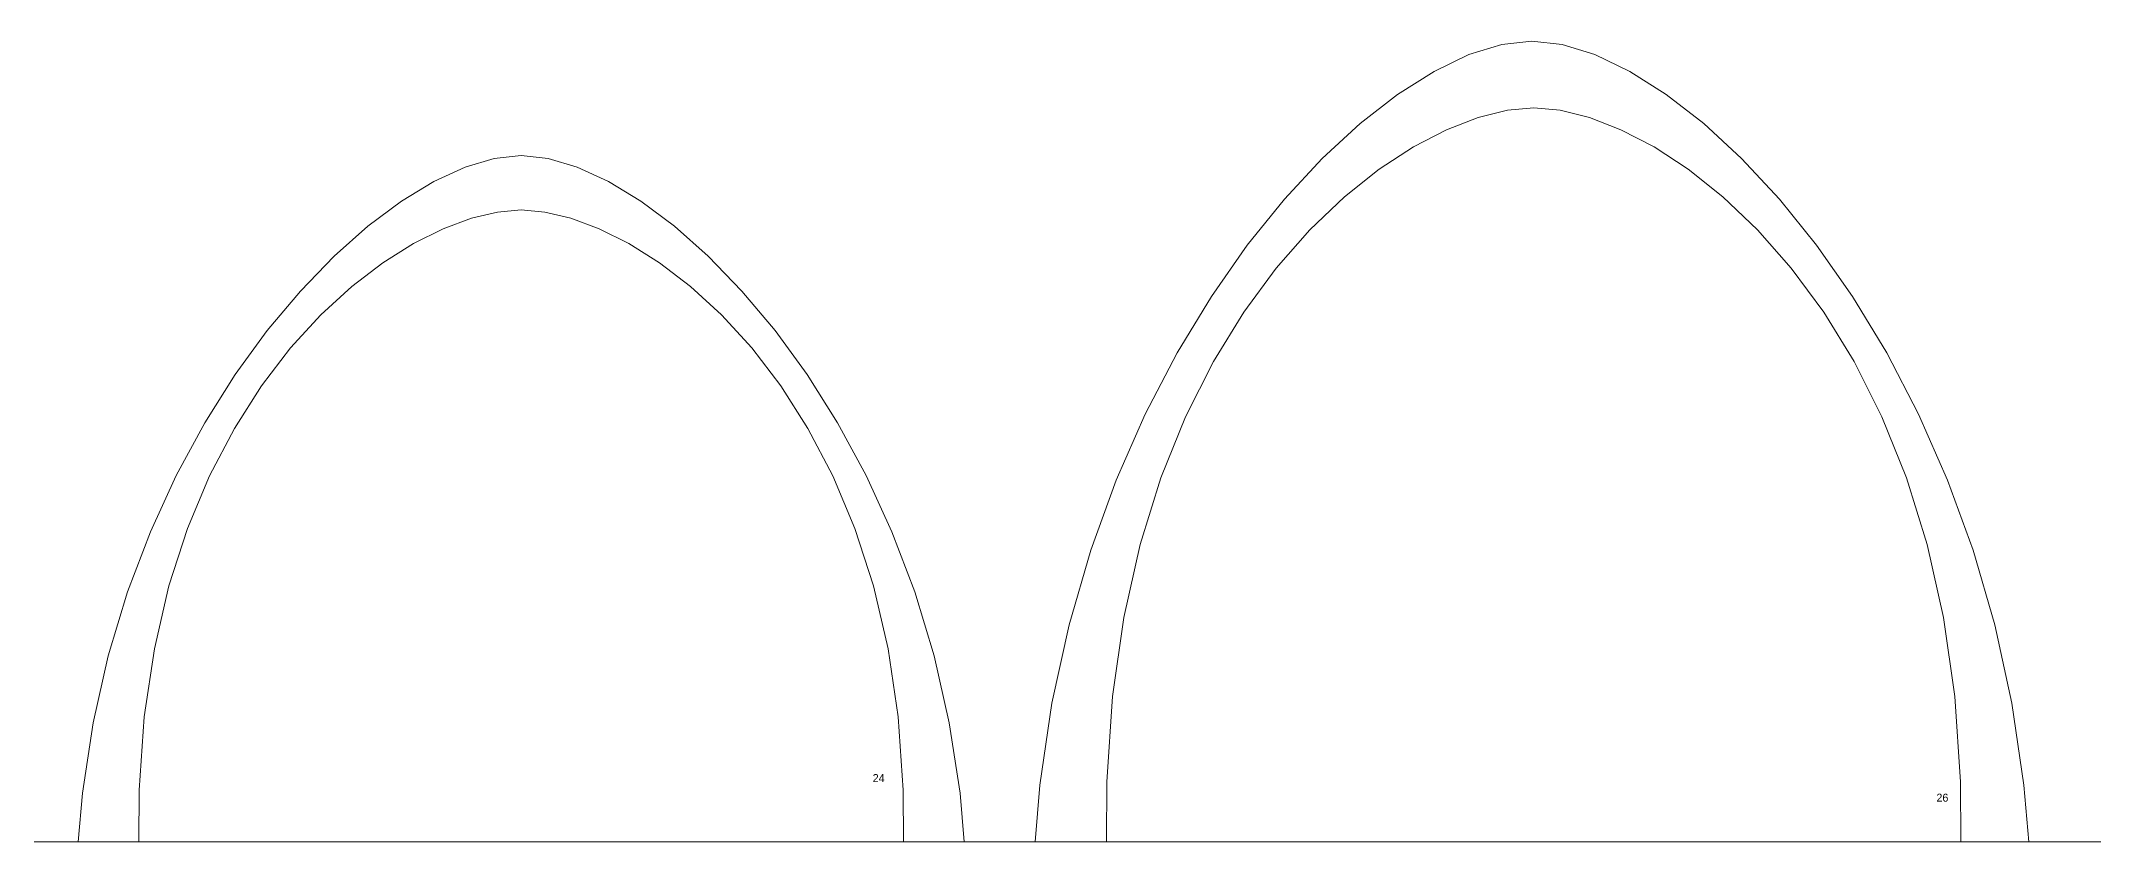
# Model space of a CAD drawing. Header units: inches. Extents: x -92.2 to -4.3, y -5886.5 to -5847.2.
# Drawn here: x -64.25 to -55.64, y -5853.2 to -5849.84 of the extents above; entities that cross this region are included whole.
import ezdxf

# ---------------------------------------------------------------- set-up
doc = ezdxf.new("R2010")
doc.units = ezdxf.units.IN
doc.header["$LTSCALE"] = 0.2
doc.header["$MEASUREMENT"] = 0
doc.layers.get('0').update_dxf_attribs({"lineweight": 0})
doc.layers.add('ARCHES', color=7, linetype='Continuous', lineweight=0)
doc.styles.add('Tw Cen MT', font='Tw Cen MT')

msp = doc.modelspace()

# ---------------------------------------------------------------- linework, layer by layer
at = {"color": 250, "linetype": 'Continuous', "lineweight": 0}
msp.add_line((-37.513007, -5853.201482), (-90.888007, -5853.201482), dxfattribs=at)
at = {"layer": 'ARCHES', "color": 250, "lineweight": 0}
for points in [[(-57.997145, -5849.840754), (-57.870794, -5849.85518), (-57.733284, -5849.897864), (-57.586934, -5849.967915), (-57.434061, -5850.064441), (-57.276981, -5850.186552), (-57.118013, -5850.333354), (-56.959472, -5850.503958), (-56.803678, -5850.697471), (-56.652946, -5850.913003), (-56.509595, -5851.149661), (-56.375941, -5851.406555), (-56.254302, -5851.682793), (-56.146995, -5851.977483), (-56.056338, -5852.289735), (-55.984647, -5852.618657), (-55.93424, -5852.963357), (-55.913941, -5853.201483), (-55.918782, -5853.201483), (-55.928792, -5853.201483), (-55.943233, -5853.201483), (-55.961366, -5853.201483), (-55.982453, -5853.201483), (-56.005755, -5853.201483), (-56.030534, -5853.201483), (-56.056051, -5853.201483), (-56.081569, -5853.201483), (-56.106348, -5853.201483), (-56.12965, -5853.201483), (-56.150737, -5853.201483), (-56.16887, -5853.201483), (-56.183311, -5853.201483), (-56.193321, -5853.201483), (-56.198162, -5853.201483), (-56.199891, -5852.94862), (-56.223607, -5852.591252), (-56.271005, -5852.259839), (-56.339528, -5851.95398), (-56.42662, -5851.673276), (-56.529725, -5851.417326), (-56.646286, -5851.185732), (-56.773746, -5850.978092), (-56.909549, -5850.794007), (-57.051139, -5850.633077), (-57.195958, -5850.494902), (-57.341451, -5850.379082), (-57.485061, -5850.285217), (-57.624231, -5850.212907), (-57.756406, -5850.161753), (-57.879028, -5850.131353), (-57.989541, -5850.121309), (-58.10006, -5850.131353), (-58.222688, -5850.161753), (-58.354869, -5850.212907), (-58.494045, -5850.285217), (-58.637661, -5850.379082), (-58.783159, -5850.494902), (-58.927984, -5850.633077), (-59.069579, -5850.794007), (-59.205386, -5850.978092), (-59.332851, -5851.185732), (-59.449415, -5851.417326), (-59.552523, -5851.673276), (-59.639618, -5851.95398), (-59.708144, -5852.259839), (-59.755543, -5852.591252), (-59.77926, -5852.94862), (-59.781007, -5853.201483), (-59.786106, -5853.201483), (-59.796649, -5853.201483), (-59.811859, -5853.201483), (-59.830958, -5853.201483), (-59.853168, -5853.201483), (-59.877711, -5853.201483), (-59.90381, -5853.201483), (-59.930687, -5853.201483), (-59.957563, -5853.201483), (-59.983662, -5853.201483), (-60.008206, -5853.201483), (-60.030415, -5853.201483), (-60.049514, -5853.201483), (-60.064724, -5853.201483), (-60.075267, -5853.201483), (-60.080366, -5853.201483), (-60.060081, -5852.963357), (-60.009669, -5852.618657), (-59.937973, -5852.289735), (-59.847311, -5851.977483), (-59.740001, -5851.682793), (-59.618359, -5851.406555), (-59.484702, -5851.149661), (-59.341349, -5850.913003), (-59.190616, -5850.697471), (-59.03482, -5850.503958), (-58.876279, -5850.333354), (-58.71731, -5850.186552), (-58.56023, -5850.064441), (-58.407356, -5849.967915), (-58.261006, -5849.897864), (-58.123497, -5849.85518)], [(-62.235359, -5850.321274), (-62.122651, -5850.333638), (-61.999991, -5850.370218), (-61.869447, -5850.430252), (-61.733085, -5850.512975), (-61.592973, -5850.617624), (-61.451176, -5850.743435), (-61.309761, -5850.889643), (-61.170796, -5851.055486), (-61.036348, -5851.2402), (-60.908481, -5851.443019), (-60.789265, -5851.663182), (-60.680765, -5851.899923), (-60.585048, -5852.15248), (-60.504181, -5852.420088), (-60.44023, -5852.701983), (-60.395263, -5852.997401), (-60.377154, -5853.201483), (-60.381493, -5853.201483), (-60.390465, -5853.201483), (-60.403408, -5853.201483), (-60.41966, -5853.201483), (-60.43856, -5853.201483), (-60.459445, -5853.201483), (-60.481655, -5853.201483), (-60.504525, -5853.201483), (-60.527396, -5853.201483), (-60.549605, -5853.201483), (-60.570491, -5853.201483), (-60.58939, -5853.201483), (-60.605643, -5853.201483), (-60.618586, -5853.201483), (-60.627558, -5853.201483), (-60.631897, -5853.201483), (-60.633448, -5852.983772), (-60.65468, -5852.676084), (-60.697109, -5852.390743), (-60.758446, -5852.127405), (-60.836404, -5851.885725), (-60.928693, -5851.66536), (-61.033026, -5851.465963), (-61.147115, -5851.287192), (-61.268671, -5851.128702), (-61.395406, -5850.990147), (-61.525032, -5850.871184), (-61.655261, -5850.771468), (-61.783804, -5850.690655), (-61.908374, -5850.628399), (-62.026682, -5850.584358), (-62.136439, -5850.558186), (-62.235359, -5850.549538), (-62.334278, -5850.558186), (-62.444035, -5850.584358), (-62.562341, -5850.628399), (-62.686908, -5850.690655), (-62.815448, -5850.771468), (-62.945674, -5850.871184), (-63.075296, -5850.990147), (-63.202026, -5851.128702), (-63.323578, -5851.287192), (-63.437661, -5851.465963), (-63.541989, -5851.66536), (-63.634273, -5851.885725), (-63.712224, -5852.127405), (-63.773555, -5852.390743), (-63.815978, -5852.676084), (-63.837204, -5852.983772), (-63.838752, -5853.201483), (-63.84309, -5853.201483), (-63.852062, -5853.201483), (-63.865005, -5853.201483), (-63.881258, -5853.201483), (-63.900157, -5853.201483), (-63.921043, -5853.201483), (-63.943252, -5853.201483), (-63.966123, -5853.201483), (-63.988994, -5853.201483), (-64.011203, -5853.201483), (-64.032088, -5853.201483), (-64.050988, -5853.201483), (-64.06724, -5853.201483), (-64.080183, -5853.201483), (-64.089155, -5853.201483), (-64.093494, -5853.201483), (-64.075389, -5852.997401), (-64.030427, -5852.701983), (-63.96648, -5852.420088), (-63.885615, -5852.15248), (-63.7899, -5851.899923), (-63.681401, -5851.663182), (-63.562186, -5851.443019), (-63.434321, -5851.2402), (-63.299874, -5851.055486), (-63.160911, -5850.889643), (-63.019499, -5850.743435), (-62.877706, -5850.617624), (-62.737598, -5850.512975), (-62.601242, -5850.430252), (-62.470706, -5850.370218), (-62.348056, -5850.333638)]]:
    msp.add_lwpolyline(points, close=True, dxfattribs=at)

# ---------------------------------------------------------------- texts
at = {"layer": 'ARCHES', "color": 250, "char_height": 0.0335457, "width": 0.06069554, "attachment_point": 1, "line_spacing_factor": 1.06639, "style": 'Tw Cen MT'}
for s, insert in [('24', (-60.761415, -5852.916814)), ('26', (-56.300893, -5852.998919))]:
    msp.add_mtext(s, dxfattribs=dict(at, insert=insert))

doc.saveas('drawing.dxf')
